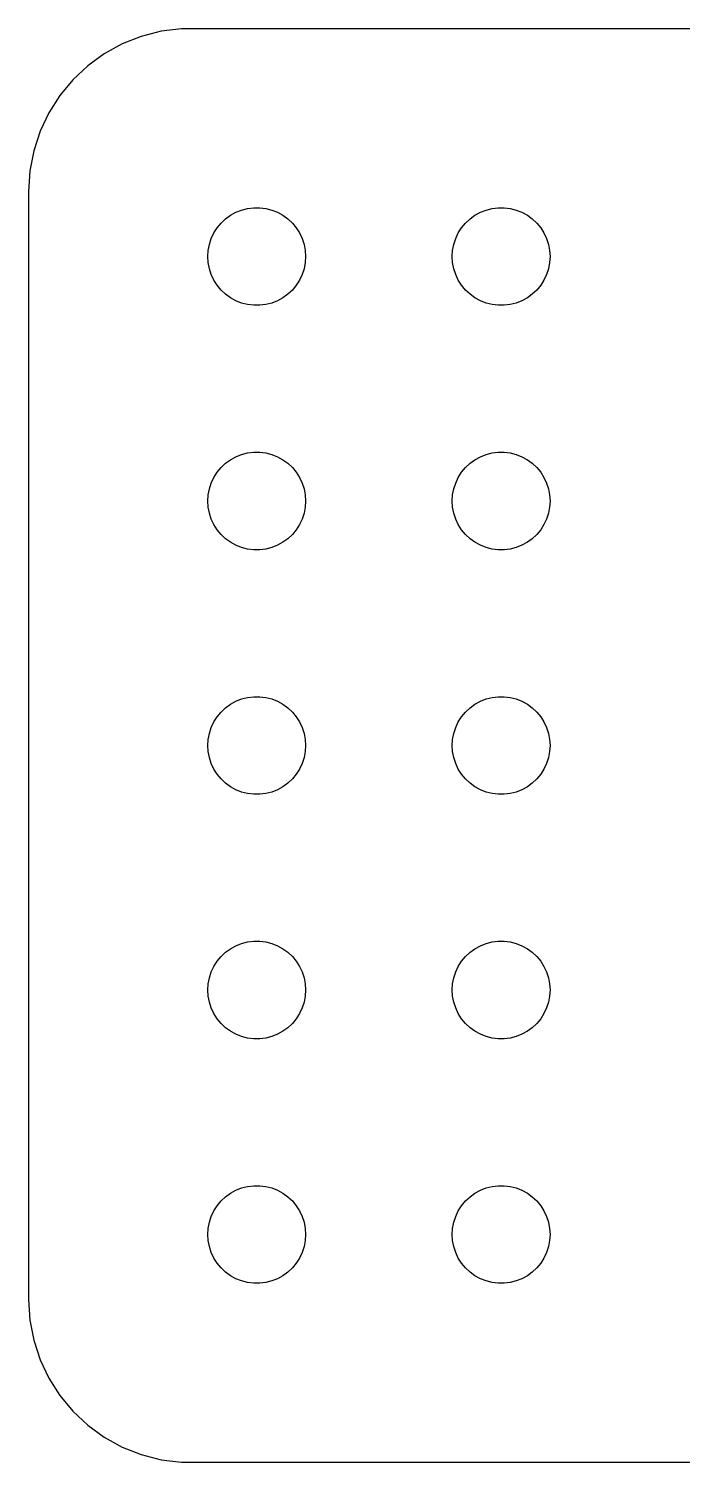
# Model space of a CAD drawing. Header units: metres. Extents: x -22 to 22, y 248 to 508.
# Drawn here: x -22 to -1.94, y 410.01 to 453.99 of the extents above; entities that cross this region are included whole.
import ezdxf

# ---------------------------------------------------------------- set-up
doc = ezdxf.new("R2010")
doc.units = ezdxf.units.M

msp = doc.modelspace()

# ---------------------------------------------------------------- linework, layer by layer
for p, q in [((-17.9369, 453.911), (-18.5451, 453.755)), ((-17.3139, 453.99), (-17.9369, 453.911)), ((17.3139, 453.99), (-17.3139, 453.99)), ((-19.1289, 453.524), (-19.6791, 453.222)), ((-18.5451, 453.755), (-19.1289, 453.524)), ((-19.6791, 453.222), (-20.1871, 452.853)), ((-20.1871, 452.853), (-20.6448, 452.423)), ((-20.6448, 452.423), (-21.0451, 451.939)), ((-21.0451, 451.939), (-21.3815, 451.409)), ((-21.3815, 451.409), (-21.6489, 450.841)), ((-21.6489, 450.841), (-21.8429, 450.243)), ((-21.8429, 450.243), (-21.9606, 449.627)), ((-21.9606, 449.627), (-22, 449)), ((-22, 449), (-22, 415)), ((-15.9561, 448.156), (-15.8037, 448.266)), ((-15.8037, 448.266), (-15.6387, 448.357)), ((-15.6387, 448.357), (-15.4635, 448.427)), ((-15.4635, 448.427), (-15.2811, 448.473)), ((-15.2811, 448.473), (-15.0942, 448.497)), ((-15.0942, 448.497), (-14.9058, 448.497)), ((-14.9058, 448.497), (-14.7189, 448.473)), ((-14.7189, 448.473), (-14.5365, 448.427)), ((-14.5365, 448.427), (-14.3613, 448.357)), ((-14.3613, 448.357), (-14.1963, 448.266)), ((-14.1963, 448.266), (-14.0439, 448.156)), ((-8.45613, 448.156), (-8.30373, 448.266)), ((-8.30373, 448.266), (-8.13866, 448.357)), ((-8.13866, 448.357), (-7.96352, 448.427)), ((-7.96352, 448.427), (-7.78107, 448.473)), ((-7.78107, 448.473), (-7.59418, 448.497)), ((-7.59418, 448.497), (-7.40581, 448.497)), ((-7.40581, 448.497), (-7.21892, 448.473)), ((-7.21892, 448.473), (-7.03647, 448.427)), ((-7.03647, 448.427), (-6.86133, 448.357)), ((-6.86133, 448.357), (-6.69626, 448.266)), ((-6.69626, 448.266), (-6.54385, 448.156)), ((-16.3947, 447.552), (-16.3145, 447.723)), ((-16.3145, 447.723), (-16.2135, 447.882)), ((-16.2135, 447.882), (-16.0934, 448.027)), ((-16.0934, 448.027), (-15.9561, 448.156)), ((-14.0439, 448.156), (-13.9065, 448.027)), ((-13.9065, 448.027), (-13.7865, 447.882)), ((-13.7865, 447.882), (-13.6855, 447.723)), ((-13.6855, 447.723), (-13.6053, 447.552)), ((-8.89465, 447.552), (-8.81445, 447.723)), ((-8.81445, 447.723), (-8.71352, 447.882)), ((-8.71352, 447.882), (-8.59344, 448.027)), ((-8.59344, 448.027), (-8.45613, 448.156)), ((-6.54385, 448.156), (-6.40654, 448.027)), ((-6.40654, 448.027), (-6.28647, 447.882)), ((-6.28647, 447.882), (-6.18553, 447.723)), ((-6.18553, 447.723), (-6.10533, 447.552)), ((-16.4882, 447.188), (-16.4529, 447.373)), ((-16.4529, 447.373), (-16.3947, 447.552)), ((-13.6053, 447.552), (-13.5471, 447.373)), ((-13.5471, 447.373), (-13.5118, 447.188)), ((-8.98816, 447.188), (-8.95287, 447.373)), ((-8.95287, 447.373), (-8.89465, 447.552)), ((-6.10533, 447.552), (-6.04712, 447.373)), ((-6.04712, 447.373), (-6.01183, 447.188)), ((-16.5, 447), (-16.4882, 447.188)), ((-16.4882, 446.812), (-16.5, 447)), ((-13.5118, 447.188), (-13.5, 447)), ((-13.5, 447), (-13.5118, 446.812)), ((-9, 447), (-8.98816, 447.188)), ((-8.98816, 446.812), (-9, 447)), ((-6.01183, 447.188), (-6, 447)), ((-6, 447), (-6.01183, 446.812)), ((-16.4529, 446.627), (-16.4882, 446.812)), ((-16.3947, 446.448), (-16.4529, 446.627)), ((-16.3145, 446.277), (-16.3947, 446.448)), ((-13.6053, 446.448), (-13.6855, 446.277)), ((-13.5471, 446.627), (-13.6053, 446.448)), ((-13.5118, 446.812), (-13.5471, 446.627)), ((-8.95287, 446.627), (-8.98816, 446.812)), ((-8.89465, 446.448), (-8.95287, 446.627)), ((-8.81445, 446.277), (-8.89465, 446.448)), ((-6.10533, 446.448), (-6.18553, 446.277)), ((-6.04712, 446.627), (-6.10533, 446.448)), ((-6.01183, 446.812), (-6.04712, 446.627)), ((-16.2135, 446.118), (-16.3145, 446.277)), ((-16.0934, 445.973), (-16.2135, 446.118)), ((-15.9561, 445.844), (-16.0934, 445.973)), ((-13.9065, 445.973), (-14.0439, 445.844)), ((-13.7865, 446.118), (-13.9065, 445.973)), ((-13.6855, 446.277), (-13.7865, 446.118)), ((-8.71352, 446.118), (-8.81445, 446.277)), ((-8.59344, 445.973), (-8.71352, 446.118)), ((-8.45613, 445.844), (-8.59344, 445.973)), ((-6.40654, 445.973), (-6.54385, 445.844)), ((-6.28647, 446.118), (-6.40654, 445.973)), ((-6.18553, 446.277), (-6.28647, 446.118)), ((-15.8037, 445.734), (-15.9561, 445.844)), ((-15.6387, 445.643), (-15.8037, 445.734)), ((-15.4635, 445.573), (-15.6387, 445.643)), ((-15.2811, 445.527), (-15.4635, 445.573)), ((-15.0942, 445.503), (-15.2811, 445.527)), ((-14.7189, 445.527), (-14.9058, 445.503)), ((-14.5365, 445.573), (-14.7189, 445.527)), ((-14.3613, 445.643), (-14.5365, 445.573)), ((-14.1963, 445.734), (-14.3613, 445.643)), ((-14.0439, 445.844), (-14.1963, 445.734)), ((-8.30373, 445.734), (-8.45613, 445.844)), ((-8.13866, 445.643), (-8.30373, 445.734)), ((-7.96352, 445.573), (-8.13866, 445.643)), ((-7.78107, 445.527), (-7.96352, 445.573)), ((-7.59418, 445.503), (-7.78107, 445.527)), ((-7.21892, 445.527), (-7.40581, 445.503)), ((-7.03647, 445.573), (-7.21892, 445.527)), ((-6.86133, 445.643), (-7.03647, 445.573)), ((-6.69626, 445.734), (-6.86133, 445.643)), ((-6.54385, 445.844), (-6.69626, 445.734)), ((-14.9058, 445.503), (-15.0942, 445.503)), ((-7.40581, 445.503), (-7.59418, 445.503)), ((-15.9561, 440.656), (-15.8037, 440.766)), ((-15.8037, 440.766), (-15.6387, 440.857)), ((-15.6387, 440.857), (-15.4635, 440.927)), ((-15.4635, 440.927), (-15.2811, 440.973)), ((-15.2811, 440.973), (-15.0942, 440.997)), ((-15.0942, 440.997), (-14.9058, 440.997)), ((-14.9058, 440.997), (-14.7189, 440.973)), ((-14.7189, 440.973), (-14.5365, 440.927)), ((-14.5365, 440.927), (-14.3613, 440.857)), ((-14.3613, 440.857), (-14.1963, 440.766)), ((-14.1963, 440.766), (-14.0439, 440.656)), ((-8.45613, 440.656), (-8.30373, 440.766)), ((-8.30373, 440.766), (-8.13866, 440.857)), ((-8.13866, 440.857), (-7.96352, 440.927)), ((-7.96352, 440.927), (-7.78107, 440.973)), ((-7.78107, 440.973), (-7.59418, 440.997)), ((-7.59418, 440.997), (-7.40581, 440.997)), ((-7.40581, 440.997), (-7.21892, 440.973)), ((-7.21892, 440.973), (-7.03647, 440.927)), ((-7.03647, 440.927), (-6.86133, 440.857)), ((-6.86133, 440.857), (-6.69626, 440.766)), ((-6.69626, 440.766), (-6.54385, 440.656)), ((-16.3145, 440.223), (-16.2135, 440.382)), ((-16.2135, 440.382), (-16.0934, 440.527)), ((-16.0934, 440.527), (-15.9561, 440.656)), ((-14.0439, 440.656), (-13.9065, 440.527)), ((-13.9065, 440.527), (-13.7865, 440.382)), ((-13.7865, 440.382), (-13.6855, 440.223)), ((-8.81445, 440.223), (-8.71352, 440.382)), ((-8.71352, 440.382), (-8.59344, 440.527)), ((-8.59344, 440.527), (-8.45613, 440.656)), ((-6.54385, 440.656), (-6.40654, 440.527)), ((-6.40654, 440.527), (-6.28647, 440.382)), ((-6.28647, 440.382), (-6.18553, 440.223)), ((-16.4882, 439.688), (-16.4529, 439.873)), ((-16.4529, 439.873), (-16.3947, 440.052)), ((-16.3947, 440.052), (-16.3145, 440.223)), ((-13.6855, 440.223), (-13.6053, 440.052)), ((-13.6053, 440.052), (-13.5471, 439.873)), ((-13.5471, 439.873), (-13.5118, 439.688)), ((-8.98816, 439.688), (-8.95287, 439.873)), ((-8.95287, 439.873), (-8.89465, 440.052)), ((-8.89465, 440.052), (-8.81445, 440.223)), ((-6.18553, 440.223), (-6.10533, 440.052)), ((-6.10533, 440.052), (-6.04712, 439.873)), ((-6.04712, 439.873), (-6.01183, 439.688)), ((-16.5, 439.5), (-16.4882, 439.688)), ((-16.4882, 439.312), (-16.5, 439.5)), ((-13.5118, 439.688), (-13.5, 439.5)), ((-13.5, 439.5), (-13.5118, 439.312)), ((-9, 439.5), (-8.98816, 439.688)), ((-8.98816, 439.312), (-9, 439.5)), ((-6.01183, 439.688), (-6, 439.5)), ((-6, 439.5), (-6.01183, 439.312)), ((-16.4529, 439.127), (-16.4882, 439.312)), ((-16.3947, 438.948), (-16.4529, 439.127)), ((-16.3145, 438.777), (-16.3947, 438.948)), ((-13.6053, 438.948), (-13.6855, 438.777)), ((-13.5471, 439.127), (-13.6053, 438.948)), ((-13.5118, 439.312), (-13.5471, 439.127)), ((-8.95287, 439.127), (-8.98816, 439.312)), ((-8.89465, 438.948), (-8.95287, 439.127)), ((-8.81445, 438.777), (-8.89465, 438.948)), ((-6.10533, 438.948), (-6.18553, 438.777)), ((-6.04712, 439.127), (-6.10533, 438.948)), ((-6.01183, 439.312), (-6.04712, 439.127)), ((-16.2135, 438.618), (-16.3145, 438.777)), ((-16.0934, 438.473), (-16.2135, 438.618)), ((-13.7865, 438.618), (-13.9065, 438.473)), ((-13.6855, 438.777), (-13.7865, 438.618)), ((-8.71352, 438.618), (-8.81445, 438.777)), ((-8.59344, 438.473), (-8.71352, 438.618)), ((-6.28647, 438.618), (-6.40654, 438.473)), ((-6.18553, 438.777), (-6.28647, 438.618)), ((-15.9561, 438.344), (-16.0934, 438.473)), ((-15.8037, 438.234), (-15.9561, 438.344)), ((-15.6387, 438.143), (-15.8037, 438.234)), ((-15.4635, 438.073), (-15.6387, 438.143)), ((-15.2811, 438.027), (-15.4635, 438.073)), ((-14.5365, 438.073), (-14.7189, 438.027)), ((-14.3613, 438.143), (-14.5365, 438.073)), ((-14.1963, 438.234), (-14.3613, 438.143)), ((-14.0439, 438.344), (-14.1963, 438.234)), ((-13.9065, 438.473), (-14.0439, 438.344)), ((-8.45613, 438.344), (-8.59344, 438.473)), ((-8.30373, 438.234), (-8.45613, 438.344)), ((-8.13866, 438.143), (-8.30373, 438.234)), ((-7.96352, 438.073), (-8.13866, 438.143)), ((-7.78107, 438.027), (-7.96352, 438.073)), ((-7.03647, 438.073), (-7.21892, 438.027)), ((-6.86133, 438.143), (-7.03647, 438.073)), ((-6.69626, 438.234), (-6.86133, 438.143)), ((-6.54385, 438.344), (-6.69626, 438.234)), ((-6.40654, 438.473), (-6.54385, 438.344)), ((-15.0942, 438.003), (-15.2811, 438.027)), ((-14.9058, 438.003), (-15.0942, 438.003)), ((-14.7189, 438.027), (-14.9058, 438.003)), ((-7.59418, 438.003), (-7.78107, 438.027)), ((-7.40581, 438.003), (-7.59418, 438.003)), ((-7.21892, 438.027), (-7.40581, 438.003)), ((-15.9561, 433.156), (-15.8037, 433.266)), ((-15.8037, 433.266), (-15.6387, 433.357)), ((-15.6387, 433.357), (-15.4635, 433.427)), ((-15.4635, 433.427), (-15.2811, 433.473)), ((-15.2811, 433.473), (-15.0942, 433.497)), ((-15.0942, 433.497), (-14.9058, 433.497)), ((-14.9058, 433.497), (-14.7189, 433.473)), ((-14.7189, 433.473), (-14.5365, 433.427)), ((-14.5365, 433.427), (-14.3613, 433.357)), ((-14.3613, 433.357), (-14.1963, 433.266)), ((-14.1963, 433.266), (-14.0439, 433.156)), ((-8.45613, 433.156), (-8.30373, 433.266)), ((-8.30373, 433.266), (-8.13866, 433.357)), ((-8.13866, 433.357), (-7.96352, 433.427)), ((-7.96352, 433.427), (-7.78107, 433.473)), ((-7.78107, 433.473), (-7.59418, 433.497)), ((-7.59418, 433.497), (-7.40581, 433.497)), ((-7.40581, 433.497), (-7.21892, 433.473)), ((-7.21892, 433.473), (-7.03647, 433.427)), ((-7.03647, 433.427), (-6.86133, 433.357)), ((-6.86133, 433.357), (-6.69626, 433.266)), ((-6.69626, 433.266), (-6.54385, 433.156)), ((-16.3145, 432.723), (-16.2135, 432.882)), ((-16.2135, 432.882), (-16.0934, 433.027)), ((-16.0934, 433.027), (-15.9561, 433.156)), ((-14.0439, 433.156), (-13.9065, 433.027)), ((-13.9065, 433.027), (-13.7865, 432.882)), ((-13.7865, 432.882), (-13.6855, 432.723)), ((-8.81445, 432.723), (-8.71352, 432.882)), ((-8.71352, 432.882), (-8.59344, 433.027)), ((-8.59344, 433.027), (-8.45613, 433.156)), ((-6.54385, 433.156), (-6.40654, 433.027)), ((-6.40654, 433.027), (-6.28647, 432.882)), ((-6.28647, 432.882), (-6.18553, 432.723)), ((-16.4882, 432.188), (-16.4529, 432.373)), ((-16.4529, 432.373), (-16.3947, 432.552)), ((-16.3947, 432.552), (-16.3145, 432.723)), ((-13.6855, 432.723), (-13.6053, 432.552)), ((-13.6053, 432.552), (-13.5471, 432.373)), ((-13.5471, 432.373), (-13.5118, 432.188)), ((-8.98816, 432.188), (-8.95287, 432.373)), ((-8.95287, 432.373), (-8.89465, 432.552)), ((-8.89465, 432.552), (-8.81445, 432.723)), ((-6.18553, 432.723), (-6.10533, 432.552)), ((-6.10533, 432.552), (-6.04712, 432.373)), ((-6.04712, 432.373), (-6.01183, 432.188)), ((-16.5, 432), (-16.4882, 432.188)), ((-16.4882, 431.812), (-16.5, 432)), ((-13.5118, 432.188), (-13.5, 432)), ((-13.5, 432), (-13.5118, 431.812)), ((-9, 432), (-8.98816, 432.188)), ((-8.98816, 431.812), (-9, 432)), ((-6.01183, 432.188), (-6, 432)), ((-6, 432), (-6.01183, 431.812)), ((-16.4529, 431.627), (-16.4882, 431.812)), ((-16.3947, 431.448), (-16.4529, 431.627)), ((-16.3145, 431.277), (-16.3947, 431.448)), ((-13.6053, 431.448), (-13.6855, 431.277)), ((-13.5471, 431.627), (-13.6053, 431.448)), ((-13.5118, 431.812), (-13.5471, 431.627)), ((-8.95287, 431.627), (-8.98816, 431.812)), ((-8.89465, 431.448), (-8.95287, 431.627)), ((-8.81445, 431.277), (-8.89465, 431.448)), ((-6.10533, 431.448), (-6.18553, 431.277)), ((-6.04712, 431.627), (-6.10533, 431.448)), ((-6.01183, 431.812), (-6.04712, 431.627)), ((-16.2135, 431.118), (-16.3145, 431.277)), ((-16.0934, 430.973), (-16.2135, 431.118)), ((-13.7865, 431.118), (-13.9065, 430.973)), ((-13.6855, 431.277), (-13.7865, 431.118)), ((-8.71352, 431.118), (-8.81445, 431.277)), ((-8.59344, 430.973), (-8.71352, 431.118)), ((-6.28647, 431.118), (-6.40654, 430.973)), ((-6.18553, 431.277), (-6.28647, 431.118)), ((-15.9561, 430.844), (-16.0934, 430.973)), ((-15.8037, 430.734), (-15.9561, 430.844)), ((-15.6387, 430.643), (-15.8037, 430.734)), ((-15.4635, 430.573), (-15.6387, 430.643)), ((-15.2811, 430.527), (-15.4635, 430.573)), ((-14.5365, 430.573), (-14.7189, 430.527)), ((-14.3613, 430.643), (-14.5365, 430.573)), ((-14.1963, 430.734), (-14.3613, 430.643)), ((-14.0439, 430.844), (-14.1963, 430.734)), ((-13.9065, 430.973), (-14.0439, 430.844)), ((-8.45613, 430.844), (-8.59344, 430.973)), ((-8.30373, 430.734), (-8.45613, 430.844)), ((-8.13866, 430.643), (-8.30373, 430.734)), ((-7.96352, 430.573), (-8.13866, 430.643)), ((-7.78107, 430.527), (-7.96352, 430.573)), ((-7.03647, 430.573), (-7.21892, 430.527)), ((-6.86133, 430.643), (-7.03647, 430.573)), ((-6.69626, 430.734), (-6.86133, 430.643)), ((-6.54385, 430.844), (-6.69626, 430.734)), ((-6.40654, 430.973), (-6.54385, 430.844)), ((-15.0942, 430.503), (-15.2811, 430.527)), ((-14.9058, 430.503), (-15.0942, 430.503)), ((-14.7189, 430.527), (-14.9058, 430.503)), ((-7.59418, 430.503), (-7.78107, 430.527)), ((-7.40581, 430.503), (-7.59418, 430.503)), ((-7.21892, 430.527), (-7.40581, 430.503)), ((-15.9561, 425.656), (-15.8037, 425.766)), ((-15.8037, 425.766), (-15.6387, 425.857)), ((-15.6387, 425.857), (-15.4635, 425.927)), ((-15.4635, 425.927), (-15.2811, 425.973)), ((-15.2811, 425.973), (-15.0942, 425.997)), ((-15.0942, 425.997), (-14.9058, 425.997)), ((-14.9058, 425.997), (-14.7189, 425.973)), ((-14.7189, 425.973), (-14.5365, 425.927)), ((-14.5365, 425.927), (-14.3613, 425.857)), ((-14.3613, 425.857), (-14.1963, 425.766)), ((-14.1963, 425.766), (-14.0439, 425.656)), ((-8.45613, 425.656), (-8.30373, 425.766)), ((-8.30373, 425.766), (-8.13866, 425.857)), ((-8.13866, 425.857), (-7.96352, 425.927)), ((-7.96352, 425.927), (-7.78107, 425.973)), ((-7.78107, 425.973), (-7.59418, 425.997)), ((-7.59418, 425.997), (-7.40581, 425.997)), ((-7.40581, 425.997), (-7.21892, 425.973)), ((-7.21892, 425.973), (-7.03647, 425.927)), ((-7.03647, 425.927), (-6.86133, 425.857)), ((-6.86133, 425.857), (-6.69626, 425.766)), ((-6.69626, 425.766), (-6.54385, 425.656)), ((-16.3145, 425.223), (-16.2135, 425.382)), ((-16.2135, 425.382), (-16.0934, 425.527)), ((-16.0934, 425.527), (-15.9561, 425.656)), ((-14.0439, 425.656), (-13.9065, 425.527)), ((-13.9065, 425.527), (-13.7865, 425.382)), ((-13.7865, 425.382), (-13.6855, 425.223)), ((-8.81445, 425.223), (-8.71352, 425.382)), ((-8.71352, 425.382), (-8.59344, 425.527)), ((-8.59344, 425.527), (-8.45613, 425.656)), ((-6.54385, 425.656), (-6.40654, 425.527)), ((-6.40654, 425.527), (-6.28647, 425.382)), ((-6.28647, 425.382), (-6.18553, 425.223)), ((-16.4882, 424.688), (-16.4529, 424.873)), ((-16.4529, 424.873), (-16.3947, 425.052)), ((-16.3947, 425.052), (-16.3145, 425.223)), ((-13.6855, 425.223), (-13.6053, 425.052)), ((-13.6053, 425.052), (-13.5471, 424.873)), ((-13.5471, 424.873), (-13.5118, 424.688)), ((-8.98816, 424.688), (-8.95287, 424.873)), ((-8.95287, 424.873), (-8.89465, 425.052)), ((-8.89465, 425.052), (-8.81445, 425.223)), ((-6.18553, 425.223), (-6.10533, 425.052)), ((-6.10533, 425.052), (-6.04712, 424.873)), ((-6.04712, 424.873), (-6.01183, 424.688)), ((-16.5, 424.5), (-16.4882, 424.688)), ((-16.4882, 424.312), (-16.5, 424.5)), ((-13.5118, 424.688), (-13.5, 424.5)), ((-13.5, 424.5), (-13.5118, 424.312)), ((-9, 424.5), (-8.98816, 424.688)), ((-8.98816, 424.312), (-9, 424.5)), ((-6.01183, 424.688), (-6, 424.5)), ((-6, 424.5), (-6.01183, 424.312)), ((-16.4529, 424.127), (-16.4882, 424.312)), ((-16.3947, 423.948), (-16.4529, 424.127)), ((-13.5471, 424.127), (-13.6053, 423.948)), ((-13.5118, 424.312), (-13.5471, 424.127)), ((-8.95287, 424.127), (-8.98816, 424.312)), ((-8.89465, 423.948), (-8.95287, 424.127)), ((-6.04712, 424.127), (-6.10533, 423.948)), ((-6.01183, 424.312), (-6.04712, 424.127)), ((-16.3145, 423.777), (-16.3947, 423.948)), ((-16.2135, 423.618), (-16.3145, 423.777)), ((-16.0934, 423.473), (-16.2135, 423.618)), ((-13.7865, 423.618), (-13.9065, 423.473)), ((-13.6855, 423.777), (-13.7865, 423.618)), ((-13.6053, 423.948), (-13.6855, 423.777)), ((-8.81445, 423.777), (-8.89465, 423.948)), ((-8.71352, 423.618), (-8.81445, 423.777)), ((-8.59344, 423.473), (-8.71352, 423.618)), ((-6.28647, 423.618), (-6.40654, 423.473)), ((-6.18553, 423.777), (-6.28647, 423.618)), ((-6.10533, 423.948), (-6.18553, 423.777)), ((-15.9561, 423.344), (-16.0934, 423.473)), ((-15.8037, 423.234), (-15.9561, 423.344)), ((-15.6387, 423.143), (-15.8037, 423.234)), ((-15.4635, 423.073), (-15.6387, 423.143)), ((-14.3613, 423.143), (-14.5365, 423.073)), ((-14.1963, 423.234), (-14.3613, 423.143)), ((-14.0439, 423.344), (-14.1963, 423.234)), ((-13.9065, 423.473), (-14.0439, 423.344)), ((-8.45613, 423.344), (-8.59344, 423.473)), ((-8.30373, 423.234), (-8.45613, 423.344)), ((-8.13866, 423.143), (-8.30373, 423.234)), ((-7.96352, 423.073), (-8.13866, 423.143)), ((-6.86133, 423.143), (-7.03647, 423.073)), ((-6.69626, 423.234), (-6.86133, 423.143)), ((-6.54385, 423.344), (-6.69626, 423.234)), ((-6.40654, 423.473), (-6.54385, 423.344)), ((-15.2811, 423.027), (-15.4635, 423.073)), ((-15.0942, 423.003), (-15.2811, 423.027)), ((-14.9058, 423.003), (-15.0942, 423.003)), ((-14.7189, 423.027), (-14.9058, 423.003)), ((-14.5365, 423.073), (-14.7189, 423.027)), ((-7.78107, 423.027), (-7.96352, 423.073)), ((-7.59418, 423.003), (-7.78107, 423.027)), ((-7.40581, 423.003), (-7.59418, 423.003)), ((-7.21892, 423.027), (-7.40581, 423.003)), ((-7.03647, 423.073), (-7.21892, 423.027)), ((-15.9561, 418.156), (-15.8037, 418.266)), ((-15.8037, 418.266), (-15.6387, 418.357)), ((-15.6387, 418.357), (-15.4635, 418.427)), ((-15.4635, 418.427), (-15.2811, 418.473)), ((-15.2811, 418.473), (-15.0942, 418.497)), ((-15.0942, 418.497), (-14.9058, 418.497)), ((-14.9058, 418.497), (-14.7189, 418.473)), ((-14.7189, 418.473), (-14.5365, 418.427)), ((-14.5365, 418.427), (-14.3613, 418.357)), ((-14.3613, 418.357), (-14.1963, 418.266)), ((-14.1963, 418.266), (-14.0439, 418.156)), ((-8.45613, 418.156), (-8.30373, 418.266)), ((-8.30373, 418.266), (-8.13866, 418.357)), ((-8.13866, 418.357), (-7.96352, 418.427)), ((-7.96352, 418.427), (-7.78107, 418.473)), ((-7.78107, 418.473), (-7.59418, 418.497)), ((-7.59418, 418.497), (-7.40581, 418.497)), ((-7.40581, 418.497), (-7.21892, 418.473)), ((-7.21892, 418.473), (-7.03647, 418.427)), ((-7.03647, 418.427), (-6.86133, 418.357)), ((-6.86133, 418.357), (-6.69626, 418.266)), ((-6.69626, 418.266), (-6.54385, 418.156)), ((-16.3145, 417.723), (-16.2135, 417.882)), ((-16.2135, 417.882), (-16.0934, 418.027)), ((-16.0934, 418.027), (-15.9561, 418.156)), ((-14.0439, 418.156), (-13.9065, 418.027)), ((-13.9065, 418.027), (-13.7865, 417.882)), ((-13.7865, 417.882), (-13.6855, 417.723)), ((-8.81445, 417.723), (-8.71352, 417.882)), ((-8.71352, 417.882), (-8.59344, 418.027)), ((-8.59344, 418.027), (-8.45613, 418.156)), ((-6.54385, 418.156), (-6.40654, 418.027)), ((-6.40654, 418.027), (-6.28647, 417.882)), ((-6.28647, 417.882), (-6.18553, 417.723)), ((-16.4882, 417.188), (-16.4529, 417.373)), ((-16.4529, 417.373), (-16.3947, 417.552)), ((-16.3947, 417.552), (-16.3145, 417.723)), ((-13.6855, 417.723), (-13.6053, 417.552)), ((-13.6053, 417.552), (-13.5471, 417.373)), ((-13.5471, 417.373), (-13.5118, 417.188)), ((-8.98816, 417.188), (-8.95287, 417.373)), ((-8.95287, 417.373), (-8.89465, 417.552)), ((-8.89465, 417.552), (-8.81445, 417.723)), ((-6.18553, 417.723), (-6.10533, 417.552)), ((-6.10533, 417.552), (-6.04712, 417.373)), ((-6.04712, 417.373), (-6.01183, 417.188)), ((-16.5, 417), (-16.4882, 417.188)), ((-16.4882, 416.812), (-16.5, 417)), ((-13.5118, 417.188), (-13.5, 417)), ((-13.5, 417), (-13.5118, 416.812)), ((-9, 417), (-8.98816, 417.188)), ((-8.98816, 416.812), (-9, 417)), ((-6.01183, 417.188), (-6, 417)), ((-6, 417), (-6.01183, 416.812)), ((-16.4529, 416.627), (-16.4882, 416.812)), ((-16.3947, 416.448), (-16.4529, 416.627)), ((-13.5471, 416.627), (-13.6053, 416.448)), ((-13.5118, 416.812), (-13.5471, 416.627)), ((-8.95287, 416.627), (-8.98816, 416.812)), ((-8.89465, 416.448), (-8.95287, 416.627)), ((-6.04712, 416.627), (-6.10533, 416.448)), ((-6.01183, 416.812), (-6.04712, 416.627)), ((-16.3145, 416.277), (-16.3947, 416.448)), ((-16.2135, 416.118), (-16.3145, 416.277)), ((-16.0934, 415.973), (-16.2135, 416.118)), ((-13.7865, 416.118), (-13.9065, 415.973)), ((-13.6855, 416.277), (-13.7865, 416.118)), ((-13.6053, 416.448), (-13.6855, 416.277)), ((-8.81445, 416.277), (-8.89465, 416.448)), ((-8.71352, 416.118), (-8.81445, 416.277)), ((-8.59344, 415.973), (-8.71352, 416.118)), ((-6.28647, 416.118), (-6.40654, 415.973)), ((-6.18553, 416.277), (-6.28647, 416.118)), ((-6.10533, 416.448), (-6.18553, 416.277)), ((-15.9561, 415.844), (-16.0934, 415.973)), ((-15.8037, 415.734), (-15.9561, 415.844)), ((-15.6387, 415.643), (-15.8037, 415.734)), ((-15.4635, 415.573), (-15.6387, 415.643)), ((-14.3613, 415.643), (-14.5365, 415.573)), ((-14.1963, 415.734), (-14.3613, 415.643)), ((-14.0439, 415.844), (-14.1963, 415.734)), ((-13.9065, 415.973), (-14.0439, 415.844)), ((-8.45613, 415.844), (-8.59344, 415.973)), ((-8.30373, 415.734), (-8.45613, 415.844)), ((-8.13866, 415.643), (-8.30373, 415.734)), ((-7.96352, 415.573), (-8.13866, 415.643)), ((-6.86133, 415.643), (-7.03647, 415.573)), ((-6.69626, 415.734), (-6.86133, 415.643)), ((-6.54385, 415.844), (-6.69626, 415.734)), ((-6.40654, 415.973), (-6.54385, 415.844)), ((-15.2811, 415.527), (-15.4635, 415.573)), ((-15.0942, 415.503), (-15.2811, 415.527)), ((-14.9058, 415.503), (-15.0942, 415.503)), ((-14.7189, 415.527), (-14.9058, 415.503)), ((-14.5365, 415.573), (-14.7189, 415.527)), ((-7.78107, 415.527), (-7.96352, 415.573)), ((-7.59418, 415.503), (-7.78107, 415.527)), ((-7.40581, 415.503), (-7.59418, 415.503)), ((-7.21892, 415.527), (-7.40581, 415.503)), ((-7.03647, 415.573), (-7.21892, 415.527)), ((-22, 415), (-21.9606, 414.373)), ((-21.9606, 414.373), (-21.8429, 413.757)), ((-21.8429, 413.757), (-21.6489, 413.159)), ((-21.6489, 413.159), (-21.3815, 412.591)), ((-21.3815, 412.591), (-21.0451, 412.061)), ((-21.0451, 412.061), (-20.6448, 411.577)), ((-20.6448, 411.577), (-20.1871, 411.147)), ((-20.1871, 411.147), (-19.6791, 410.778)), ((-19.6791, 410.778), (-19.1289, 410.476)), ((-19.1289, 410.476), (-18.5451, 410.245)), ((-18.5451, 410.245), (-17.9369, 410.089)), ((-17.9369, 410.089), (-17.3139, 410.01)), ((-17.3139, 410.01), (17.3139, 410.01))]:
    msp.add_line(p, q)

doc.saveas('drawing.dxf')
